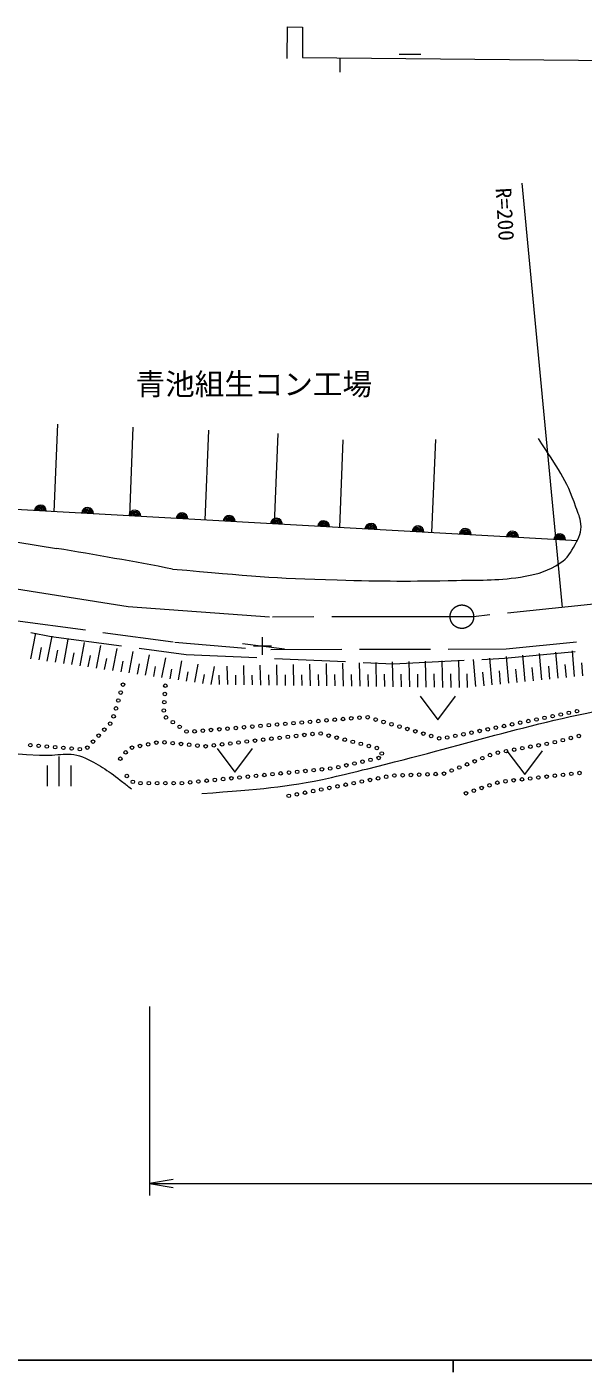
# Model space of a CAD drawing. Units: millimetres, scale not verified. Extents: x 40000 to 680000, y 20000 to 380000.
# Drawn here: x 231950 to 279001, y 204000 to 317778 of the extents above; entities that cross this region are included whole.
import ezdxf
from ezdxf.enums import TextEntityAlignment as Align

# ---------------------------------------------------------------- set-up
doc = ezdxf.new("R2010")
doc.units = ezdxf.units.MM
doc.header["$LTSCALE"] = 1000
doc.linetypes.add('CHAIN', pattern=[18.5, 12, -1.5, 3.5, -1.5])
doc.linetypes.add('DASHED', pattern=[7.5, 6, -1.5])
for name, color, linetype, lineweight in [('M-BMK', 2, 'CHAIN', 13), ('M-STR-HTXT', 7, 'Continuous', 13), ('M-TTL-BAND', 7, 'Continuous', 25), ('M-WORK', 1, 'Continuous', 13)]:
    doc.layers.add(name, color=color, linetype=linetype, lineweight=lineweight)
doc.styles.add('ＭＳ ゴシック', font='')
doc.styles.get('ＭＳ ゴシック').set_extended_font_data('MS Gothic')

# ---------------------------------------------------------------- blocks, each defined once
blk = doc.blocks.new('plus')
at = {"color": 0, "linetype": 'Continuous', "lineweight": -2}
for p, q in [((-1.25, 0), (1.25, 0)), ((0, -1.25), (0, 1.25))]:
    blk.add_line(p, q, dxfattribs=at)
blk = doc.blocks.new('open_arrow')
at = {"color": 0, "linetype": 'Continuous', "lineweight": -2}
blk.add_lwpolyline([(7.5, 1.25), (0, 0), (7.5, -1.25)], dxfattribs=at)

msp = doc.modelspace()

# ---------------------------------------------------------------- linework, layer by layer
at = {"layer": 'M-BMK'}
for p, q in [((321333, 273326), (269733, 267892)), ((240512, 268735), (224918, 271188)), ((252465, 267864), (240512, 268735)), ((269733, 267892), (252465, 267864))]:
    msp.add_line(p, q, dxfattribs=at)
msp.add_circle((268748, 267891), 994, dxfattribs=at)
at = {"layer": 'M-STR-HTXT'}
for p, q in [((273816, 304551), (277239, 268683)), ((242315, 234929), (242315, 218949)), ((242315, 219949), (478671, 219949))]:
    msp.add_line(p, q, dxfattribs=at)
at = {"layer": 'M-TTL-BAND'}
for p, q in [((40000, 205000), (579000, 205000)), ((268000, 205000), (268000, 204000))]:
    msp.add_line(p, q, dxfattribs=at)
at = {"layer": 'M-WORK'}
for p, q in [((253957, 315104), (254004, 317778)), ((254004, 317778), (255271, 317747)), ((255271, 317747), (255255, 315183)), ((255255, 315183), (294346, 314807)), ((263433, 315484), (265278, 315484)), ((258445, 313936), (258461, 315152)), ((234527, 284170), (234230, 276776)), ((240922, 283913), (240621, 276421)), ((247317, 283656), (247012, 276066)), ((253168, 283399), (252861, 275742)), ((258685, 282850), (258387, 275435)), ((266502, 282886), (266185, 275002)), ((278519, 274317), (227022, 277176)), ((217995, 276355), (234460, 273664)), ((232290, 264336), (232703, 266505)), ((233676, 264136), (234077, 266244)), ((232983, 264236), (233184, 265290)), ((235062, 263937), (235451, 265982)), ((236447, 263737), (236825, 265721)), ((237833, 263538), (238199, 265459)), ((239219, 263339), (239573, 265198)), ((250190, 265631), (253732, 265185)), ((234369, 264037), (234563, 265059)), ((235755, 263837), (235943, 264829)), ((237140, 263638), (237323, 264598)), ((238526, 263438), (238703, 264368)), ((239912, 263239), (240083, 264138)), ((240605, 263139), (240947, 264936)), ((241990, 262940), (242321, 264675)), ((243376, 262740), (243694, 264413)), ((244762, 262541), (245068, 264152)), ((260134, 262004), (260085, 263994)), ((261534, 261986), (261484, 264028)), ((262934, 261968), (262882, 264063)), ((264334, 261950), (264281, 264097)), ((265734, 261932), (265679, 264132)), ((267134, 261913), (267078, 264166)), ((268533, 261895), (268476, 264201)), ((269929, 261982), (269725, 264270)), ((271322, 262123), (271119, 264394)), ((272715, 262264), (272514, 264519)), ((274107, 262404), (273908, 264643)), ((275500, 262545), (275303, 264767)), ((276893, 262686), (276697, 264891)), ((278286, 262826), (278091, 265015)), ((278983, 262897), (278886, 263983)), ((241297, 263040), (241463, 263907)), ((242683, 262840), (242842, 263677)), ((244069, 262641), (244222, 263446)), ((245455, 262441), (245602, 263216)), ((246147, 262342), (246442, 263890)), ((246840, 262242), (246985, 263003)), ((247535, 262168), (247825, 263691)), ((248235, 262159), (248216, 262943)), ((248935, 262150), (248896, 263717)), ((249635, 262141), (249615, 262951)), ((250335, 262132), (250295, 263752)), ((251035, 262123), (251014, 262959)), ((251735, 262113), (251694, 263786)), ((252435, 262104), (252413, 262967)), ((253135, 262095), (253092, 263821)), ((253835, 262086), (253813, 262975)), ((254535, 262077), (254491, 263855)), ((255235, 262068), (255212, 262983)), ((255935, 262059), (255889, 263890)), ((256634, 262050), (256611, 262992)), ((257334, 262041), (257288, 263924)), ((258034, 262032), (258010, 263000)), ((258734, 262023), (258686, 263959)), ((259434, 262013), (259410, 263008)), ((260834, 261995), (260809, 263016)), ((262234, 261977), (262208, 263024)), ((263634, 261959), (263607, 263033)), ((265034, 261941), (265007, 263041)), ((266434, 261923), (266406, 263049)), ((267834, 261904), (267805, 263057)), ((269232, 261912), (269204, 263060)), ((270625, 262052), (270524, 263188)), ((272018, 262193), (271918, 263321)), ((273411, 262334), (273311, 263453)), ((274804, 262475), (274705, 263585)), ((276197, 262615), (276099, 263718)), ((277590, 262756), (277492, 263850)), ((265217, 261177), (266717, 259177)), ((266717, 259177), (268217, 261177)), ((234690, 253555), (234690, 256055)), ((248037, 256739), (249537, 254739)), ((249537, 254739), (251037, 256739)), ((272558, 256557), (274058, 254557)), ((274058, 254557), (275558, 256557)), ((233690, 253555), (233690, 255305)), ((235690, 253555), (235690, 255305))]:
    msp.add_line(p, q, dxfattribs=at)
at = {"layer": 'M-WORK', "linetype": 'DASHED'}
for points in [[(252589, 265124), (272480, 265161), (311743, 269066), (368432, 278512)], [(210018, 271149), (210921, 270968), (224910, 267966), (234010, 266207), (245409, 264706), (262953, 263909), (272346, 264378), (307246, 267685), (368604, 277550)], [(210062, 271480), (210672, 271785), (230948, 267575), (244458, 265746), (251084, 265190)]]:
    msp.add_lwpolyline(points, dxfattribs=at)
at = {"layer": 'M-WORK'}
for centre in [(240086, 262145), (243656, 262057), (239683, 260804), (239885, 261475), (243573, 260659), (243614, 261358), (239281, 259463), (239482, 260134), (243532, 259960), (243716, 259372), (259388, 259297), (260085, 259356), (260780, 259389), (275739, 259341), (276425, 259481), (277111, 259620), (277797, 259759), (278483, 259898), (238507, 258339), (238991, 258845), (244293, 258976), (244871, 258581), (245449, 258186), (246133, 258195), (246831, 258253), (247529, 258310), (248226, 258368), (248924, 258426), (249621, 258484), (250319, 258542), (251017, 258600), (251714, 258658), (252412, 258716), (253109, 258774), (253807, 258831), (254505, 258889), (255202, 258947), (255900, 259005), (256597, 259063), (257295, 259121), (257993, 259179), (258690, 259238), (261451, 259191), (262123, 258993), (262794, 258796), (263466, 258598), (264137, 258400), (264809, 258203), (270250, 258229), (270936, 258368), (271622, 258507), (272308, 258646), (272994, 258785), (273680, 258924), (274367, 259063), (275053, 259202), (232246, 257031), (237540, 257326), (238024, 257833), (242210, 257099), (242896, 257239), (243588, 257260), (244284, 257194), (244981, 257127), (245678, 257060), (246375, 256993), (247767, 257012), (248462, 257092), (249158, 257172), (249853, 257252), (250549, 257332), (251244, 257411), (251940, 257491), (252635, 257571), (253331, 257651), (254026, 257731), (254721, 257810), (255417, 257890), (256112, 257970), (256805, 258010), (257483, 257835), (258161, 257661), (258838, 257486), (259516, 257311), (260194, 257137), (265480, 258005), (266152, 257807), (266823, 257609), (267506, 257672), (268192, 257811), (268878, 257950), (269564, 258090), (275235, 257019), (275924, 257144), (276611, 257278), (277288, 257454), (277966, 257630), (278643, 257807), (232944, 256973), (233641, 256916), (234339, 256858), (235037, 256801), (235734, 256743), (236432, 256686), (237057, 256820), (239856, 255883), (240307, 256418), (240838, 256819), (241524, 256959), (247072, 256933), (260872, 256962), (261550, 256787), (261704, 255946), (261970, 256323), (270477, 255926), (271127, 256187), (271791, 256396), (272480, 256521), (273169, 256645), (273858, 256770), (274546, 256895), (254816, 254776), (255512, 254845), (256209, 254914), (256906, 254983), (257602, 255052), (258291, 255168), (258974, 255324), (259656, 255479), (260339, 255635), (261021, 255790), (267880, 254880), (268529, 255142), (269179, 255403), (269828, 255665), (240403, 254413), (240908, 253928), (241563, 253816), (242263, 253816), (242963, 253816), (243663, 253816), (244363, 253816), (245063, 253816), (245760, 253882), (246456, 253951), (247153, 254020), (247850, 254088), (248546, 254157), (249243, 254226), (249940, 254295), (250636, 254364), (251333, 254432), (252029, 254501), (252726, 254570), (253423, 254639), (254119, 254708), (258910, 253681), (259597, 253816), (260284, 253951), (260971, 254086), (261658, 254220), (262345, 254355), (263035, 254457), (263735, 254482), (264435, 254507), (265134, 254533), (265834, 254558), (266533, 254583), (267230, 254619), (271088, 253630), (271751, 253854), (272437, 253976), (273133, 254054), (273829, 254131), (274524, 254209), (275220, 254287), (275915, 254365), (276611, 254443), (277307, 254521), (278002, 254598), (278698, 254676), (254102, 252736), (254789, 252871), (255476, 253006), (256163, 253141), (256850, 253276), (257537, 253411), (258223, 253546), (269099, 252958), (269762, 253182), (270425, 253406)]:
    msp.add_circle(centre, 150, dxfattribs=at)
for centre, radius, start, end in [((233089, 276839), 500, 356.82288, 176.82288), ((233089, 276839), 400, 356.82288, 176.82288), ((233089, 276839), 300, 356.82288, 176.82288), ((233089, 276839), 200, 356.82288, 176.82288), ((233089, 276839), 100, 356.82288, 176.82288), ((237083, 276617), 500, 356.82288, 176.82288), ((237083, 276617), 400, 356.82288, 176.82288), ((237083, 276617), 300, 356.82288, 176.82288), ((237083, 276617), 200, 356.82288, 176.82288), ((237083, 276617), 100, 356.82288, 176.82288), ((241077, 276396), 500, 356.82288, 176.82288), ((241077, 276396), 400, 356.82288, 176.82288), ((241077, 276396), 300, 356.82288, 176.82288), ((241077, 276396), 200, 356.82288, 176.82288), ((241077, 276396), 100, 356.82288, 176.82288), ((245071, 276174), 500, 356.82288, 176.82288), ((245071, 276174), 400, 356.82288, 176.82288), ((245071, 276174), 300, 356.82288, 176.82288), ((245071, 276174), 200, 356.82288, 176.82288), ((245071, 276174), 100, 356.82288, 176.82288), ((249065, 275952), 500, 356.82288, 176.82288), ((249065, 275952), 400, 356.82288, 176.82288), ((249065, 275952), 300, 356.82288, 176.82288), ((249065, 275952), 200, 356.82288, 176.82288), ((249065, 275952), 100, 356.82288, 176.82288), ((253059, 275731), 500, 356.82288, 176.82288), ((253059, 275731), 400, 356.82288, 176.82288), ((253059, 275731), 300, 356.82288, 176.82288), ((253059, 275731), 200, 356.82288, 176.82288), ((253059, 275731), 100, 356.82288, 176.82288), ((257052, 275509), 500, 356.82288, 176.82288), ((257052, 275509), 400, 356.82288, 176.82288), ((257052, 275509), 300, 356.82288, 176.82288), ((257052, 275509), 200, 356.82288, 176.82288), ((257052, 275509), 100, 356.82288, 176.82288), ((261046, 275287), 500, 356.82288, 176.82288), ((261046, 275287), 400, 356.82288, 176.82288), ((261046, 275287), 300, 356.82288, 176.82288), ((261046, 275287), 200, 356.82288, 176.82288), ((261046, 275287), 100, 356.82288, 176.82288), ((265040, 275066), 500, 356.82288, 176.82288), ((265040, 275066), 400, 356.82288, 176.82288), ((265040, 275066), 300, 356.82288, 176.82288), ((269034, 274844), 500, 356.82288, 176.82288), ((265040, 275066), 200, 356.82288, 176.82288), ((265040, 275066), 100, 356.82288, 176.82288), ((269034, 274844), 400, 356.82288, 176.82288), ((269034, 274844), 300, 356.82288, 176.82288), ((269034, 274844), 200, 356.82288, 176.82288), ((269034, 274844), 100, 356.82288, 176.82288), ((273028, 274622), 500, 356.82288, 176.82288), ((273028, 274622), 400, 356.82288, 176.82288), ((273028, 274622), 300, 356.82288, 176.82288), ((273028, 274622), 200, 356.82288, 176.82288), ((273028, 274622), 100, 356.82288, 176.82288), ((277022, 274400), 500, 356.82288, 176.82288), ((277022, 274400), 400, 356.82288, 176.82288), ((277022, 274400), 300, 356.82288, 176.82288), ((277022, 274400), 200, 356.82288, 176.82288), ((277022, 274400), 100, 356.82288, 176.82288), ((175175, -89023), 367500, 79.16217, 80.71645)]:
    msp.add_arc(centre, radius, start, end, dxfattribs=at)
for points, knots in [([(244276, 271922), (250921, 271347), (252751, 271146), (258199, 270999), (262142, 270892), (264353, 270883), (268296, 270963), (270567, 271010), (271862, 270930), (274101, 271315), (275319, 271524), (276020, 271769), (277056, 272441), (277712, 272866), (277935, 273311), (278323, 273989), (278678, 274608), (278871, 275037), (278816, 275748), (278771, 276320), (278575, 276611), (278393, 277155), (277574, 279605), (276849, 280404), (275227, 282960)], [0, 0, 0, 0, 1, 1, 1, 2, 2, 2, 3, 3, 3, 4, 4, 4, 5, 5, 5, 6, 6, 6, 7, 7, 7, 8, 8, 8, 8]), ([(246740, 252927), (251928, 253386), (253497, 253369), (257717, 254299), (258918, 254563), (259583, 254745), (260778, 255037), (269204, 257101), (273819, 258739), (282344, 260350), (286429, 261122), (288741, 261769), (292898, 261722), (293767, 261712), (294331, 261920), (295115, 261546), (295528, 261349), (295686, 261111), (295994, 260772), (296505, 260210), (296346, 259478), (297015, 259119), (297525, 258844), (297878, 258798), (298457, 258767), (299897, 258690), (300666, 259193), (302081, 259470), (305889, 260216), (308042, 260545), (311826, 261405), (315691, 262284), (317781, 263076), (321606, 264114), (325923, 265286), (328325, 266018), (332689, 266999), (332933, 267054), (333072, 267127), (333322, 267105), (333959, 267048), (334349, 266855), (334799, 266401), (335639, 265555), (335381, 264553), (336207, 263692), (336684, 263194), (336994, 262890), (337649, 262672), (338380, 262429), (338857, 262664), (339619, 262777), (342851, 263257), (344586, 263927), (347781, 264607), (349506, 264974), (350479, 265143), (352214, 265451), (354299, 265821), (355469, 266011), (357562, 266331), (361171, 266882), (363303, 266630), (366824, 267597), (368155, 267963), (368664, 268085), (370196, 268661)], [0, 0, 0, 0, 1, 1, 1, 2, 2, 2, 3, 3, 3, 4, 4, 4, 5, 5, 5, 6, 6, 6, 7, 7, 7, 8, 8, 8, 9, 9, 9, 10, 10, 10, 11, 11, 11, 12, 12, 12, 13, 13, 13, 14, 14, 14, 15, 15, 15, 16, 16, 16, 17, 17, 17, 18, 18, 18, 19, 19, 19, 20, 20, 20, 21, 21, 21, 22, 22, 22, 22]), ([(217147, 256797), (224822, 256567), (226830, 256566), (233025, 256181), (234537, 256087), (235530, 256580), (236895, 255923), (238216, 255286), (238904, 254806), (240061, 253906), (240350, 253682), (240456, 253608), (240789, 253319)], [0, 0, 0, 0, 1, 1, 1, 2, 2, 2, 3, 3, 3, 4, 4, 4, 4])]:
    msp.add_open_spline(points, degree=3, knots=knots, dxfattribs=at)

# ---------------------------------------------------------------- block references
at = {"layer": 'M-STR-HTXT', "xscale": 267, "yscale": 267}
msp.add_blockref('open_arrow', (242315, 219949), dxfattribs=at)
at = {"layer": 'M-WORK', "xscale": 600, "yscale": 600}
msp.add_blockref('plus', (251882, 265418), dxfattribs=at)

# ---------------------------------------------------------------- texts
at = {"layer": 'M-STR-HTXT', "style": 'ＭＳ ゴシック'}
msp.add_text('R=200', height=1320, rotation=273.468, dxfattribs=at).set_placement((271208, 304105), align=Align.BOTTOM_LEFT)
at = {"layer": 'M-WORK', "style": 'ＭＳ ゴシック'}
msp.add_text('青池組生コン工場', height=1833, dxfattribs=at).set_placement((241146, 286097), align=Align.BOTTOM_LEFT)

doc.saveas('drawing.dxf')
